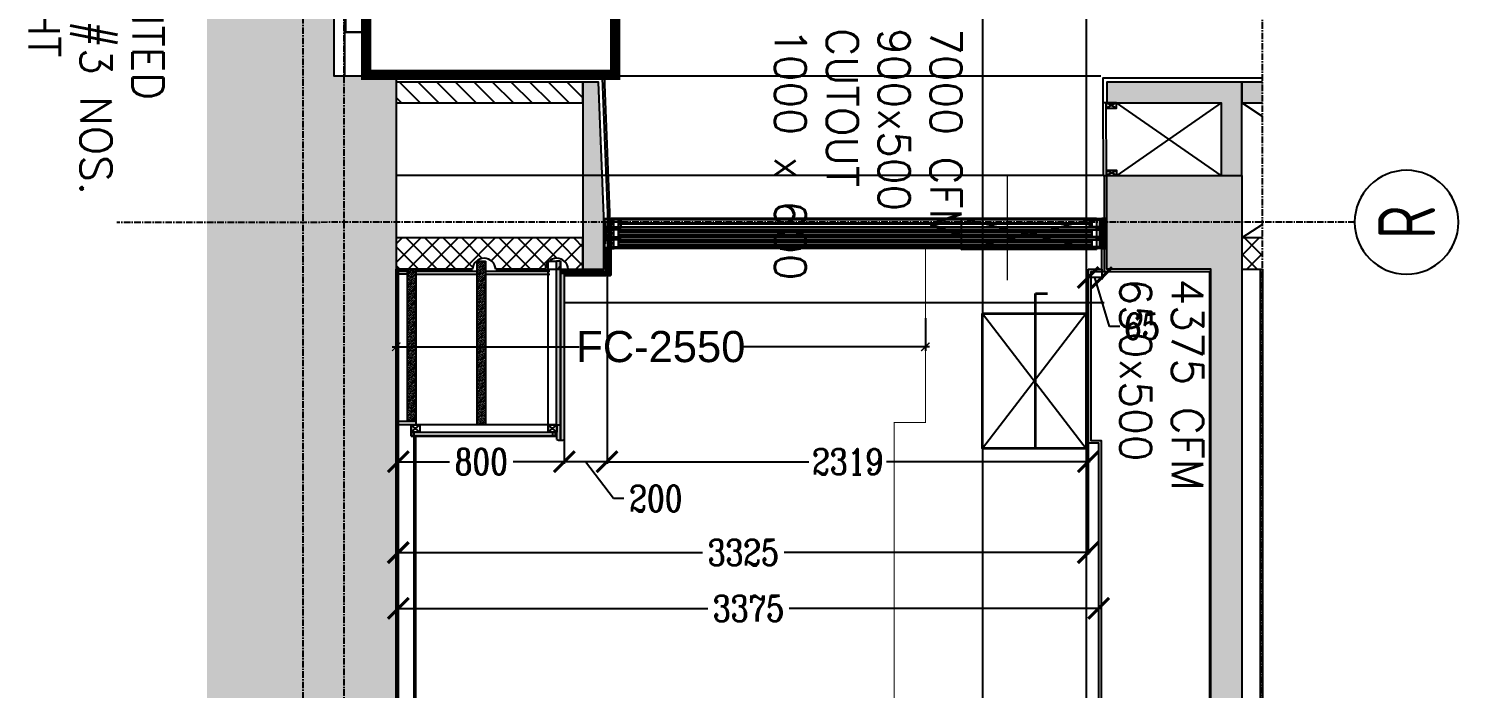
# Model space of a CAD drawing. Header units: millimetres. Extents: x -661525 to 498941, y 282148 to 1359693.
# Drawn here: x -328519 to -321628, y 673901 to 677077 of the extents above; entities that cross this region are included whole.
import ezdxf
from ezdxf.enums import TextEntityAlignment as Align

# ---------------------------------------------------------------- set-up
doc = ezdxf.new("R2010")
doc.units = ezdxf.units.MM
doc.header["$LTSCALE"] = 2.5
doc.header["$PDMODE"] = 35
doc.header["$PDSIZE"] = 15
doc.linetypes.add('CENTER', pattern=[2, 1.25, -0.25, 0.25, -0.25])
doc.layers.get('0').update_dxf_attribs({"linetype": 'CONTINUOUS'})
doc.layers.get('DEFPOINTS').update_dxf_attribs({"linetype": 'CONTINUOUS'})
for name, color, linetype in [('00', 5, 'CONTINUOUS'), ('A-ALU-SECTION', 11, 'CONTINUOUS'), ('A-ANNO-DIMS', 11, 'CONTINUOUS'), ('A-ANNO-GRID', 5, 'CENTER'), ('A-COLS', 7, 'CONTINUOUS'), ('A-COLS-PATT', 252, 'CONTINUOUS'), ('A-ELEV', 8, 'CONTINUOUS'), ('A-ELEV-MEDM', 34, 'CONTINUOUS'), ('A-ELEV-THIN', 8, 'CONTINUOUS'), ('A-ELEV-VERY-THIN', 5, 'CONTINUOUS'), ('A-FLOR-OPEN', 6, 'CONTINUOUS'), ('A-GLAZ', 5, 'CONTINUOUS'), ('A-SECT', 1, 'CONTINUOUS'), ('A-WALL', 8, 'CONTINUOUS'), ('A-WALL-JAMB', 11, 'CONTINUOUS'), ('A-WALL-PATT-200', 5, 'CONTINUOUS'), ('A-WALL-PLAS', 8, 'CONTINUOUS'), ('I-ELEV-HEVY', 4, 'CONTINUOUS'), ('I-ELEV-LITE', 8, 'CONTINUOUS'), ('I-SECT', 3, 'CONTINUOUS'), ('I-SECT-MEDM', 4, 'CONTINUOUS'), ('NMD-SA DUCT', 4, 'CONTINUOUS'), ('STONE', 9, 'CONTINUOUS'), ('v-SA DUCT', 4, 'CONTINUOUS'), ('vemcpl-ahu', 6, 'CONTINUOUS')]:
    doc.layers.add(name, color=color, linetype=linetype)
for name, color, linetype, lineweight in [('DOOR', 251, 'CONTINUOUS', 20), ('Elevation Dark - Cill-Staircase', 4, 'CONTINUOUS', 30), ('Elevation Light - Plaster-Tile Drop', 8, 'CONTINUOUS', 18), ('v-nameplate', 7, 'CONTINUOUS', 35), ('vac vcd', 5, 'CONTINUOUS', 35), ('Wall - Stone Hatch', 252, 'CONTINUOUS', 13)]:
    doc.layers.add(name, color=color, linetype=linetype, lineweight=lineweight)
doc.styles.add('ARIAL', font='arial.ttf')
doc.styles.add('COMPLEX', font='complex.shx', dxfattribs={"width": 0.8})
doc.styles.add('ISOCP', font='isocp.shx', dxfattribs={"width": 0.8})
doc.styles.add('ROMANS', font='romans.shx', dxfattribs={"height": 125})
doc.dimstyles.new('TICK100', dxfattribs={"dimtxt": 250, "dimasz": 200, "dimexe": 150, "dimexo": 10, "dimgap": 50, "dimtad": 0, "dimdec": 0, "dimrnd": 5, "dimzin": 1, "dimdsep": 46, "dimtxsty": 'COMPLEX', "dimblk1": 'ARCHTICK', "dimblk2": 'ARCHTICK', "dimsah": 1, "dimcen": 0.09375, "dimdle": 150, "dimclrd": 11, "dimclre": 11, "dimclrt": 7, "dimadec": 0, "dimazin": 0, "dimtfac": 1, "dimtdec": 0, "dimtofl": 0, "dimtmove": 0, "dimatfit": 3, "dimldrblk": 'OPEN90', "dimfxl": 1, "dimtolj": 1, "dimtzin": 1, "dimarcsym": 0})
doc.dimstyles.new('TICK50', dxfattribs={"dimtxt": 125, "dimasz": 100, "dimexe": 10, "dimexo": 0, "dimgap": 25, "dimtad": 0, "dimdec": 0, "dimzin": 1, "dimdsep": 46, "dimtxsty": 'COMPLEX', "dimblk1": 'ARCHTICK', "dimblk2": 'ARCHTICK', "dimsah": 1, "dimcen": 0.09375, "dimdle": 10, "dimclrd": 170, "dimclre": 11, "dimclrt": 170, "dimadec": 0, "dimazin": 0, "dimtfac": 1, "dimtdec": 0, "dimtofl": 0, "dimtmove": 0, "dimatfit": 3, "dimldrblk": 'ARCHTICK', "dimfxl": 1, "dimtolj": 1, "dimtzin": 1, "dimarcsym": 0})
pattern_1 = [(135, (61462.3, 0), (-44.9012806, -44.9012806), []), (225, (61462.3, 0), (44.9012806, -44.9012806), [])]

# ---------------------------------------------------------------- blocks, each defined once
blk = doc.blocks.new('floor 1')
at = {"layer": 'Elevation Light - Plaster-Tile Drop'}
h = blk.add_hatch(dxfattribs=at)
h.set_pattern_fill('AR-SAND', color=256, style=0)
h.set_pattern_definition([(37.5, (3830731.42, 983927.553), (-1.60003, 48.94132), [0, -38.608, 0, -43.18, 0, -41.275]), (7.5, (3830731.42, 983927.553), (44.95233, 71.6825), [0, -20.828, 0, -34.798, 0, -13.335]), (327.5, (3830700.177, 983927.553), (79.09924, 0.14372), [0, -12.7, 0, -45.72, 0, -59.69]), (317.5, (3830700.18, 983927.55), (76.35565, 22.29293), [0, -6.35, 0, -29.972, 0, -34.29])])
h.paths.add_polyline_path([(3830756.4, 984017.6), (3830731.4, 984017.6), (3830731.4, 983927.6), (3830756.4, 983927.6)])
h.paths.add_polyline_path([(3841805.4, 983927.6), (3841805.4, 984017.6), (3830756.4, 984017.6), (3830756.4, 983927.6)])
at = {"layer": 'A-ELEV-VERY-THIN'}
for points in [[(3834343.3, 984112.6), (3831535.6, 984112.6), (3831535.6, 984102.6), (3842296.8, 984102.6)], [(3836219.3, 984112.6), (3831535.6, 984112.6)], [(3842298.9, 984102.6), (3842298.9, 984112.6), (3831535.6, 984112.6)], [(3831540.5, 984102.6), (3836219.3, 984102.6)]]:
    blk.add_lwpolyline(points, dxfattribs=at)
at = {"layer": 'A-SECT', "color": 11}
for points in [[(3830731.4, 984027.6), (3842303.9, 984027.6), (3842303.9, 984017.6), (3830731.4, 984017.6)], [(3830753.4, 984072.5), (3830743.4, 984072.5), (3830743.4, 984027.6), (3830753.4, 984027.6)]]:
    blk.add_lwpolyline(points, close=True, dxfattribs=at)
at = {"layer": 'A-WALL-PLAS'}
blk.add_lwpolyline([(3831535.6, 984112.6), (3831535.6, 984102.6)], dxfattribs=at)
blk = doc.blocks.new('W13-144-SECTION')
at = {"layer": 'Wall - Stone Hatch'}
h = blk.add_hatch(dxfattribs=at)
h.set_pattern_fill('ANSI36', color=256, scale=0.8, angle=270, style=0)
h.set_pattern_definition([(315, (339769.6994, 1020410.4174), (4.9391409, -1.3470384), [6.35, -1.27, 0, -1.27])])
h.paths.add_polyline_path([(347635.5, 1023305.2), (347491.5, 1023305.2), (347491.5, 1023330.2), (347635.5, 1023330.2)])
h.paths.add_polyline_path([(347632.5, 1023308.2), (347494.5, 1023308.2), (347494.5, 1023327.2), (347632.5, 1023327.2)], flags=16)
h = blk.add_hatch(dxfattribs=at)
h.set_pattern_fill('ANSI36', color=256, scale=0.8, angle=-90, style=0)
h.set_pattern_definition([(225, (347635.5302, 1024265.2113), (-4.9391409, -1.3470384), [6.35, -1.27, 0, -1.27])])
h.paths.add_polyline_path([(347632.5, 1020927.2), (347494.5, 1020927.2), (347494.5, 1020908.2), (347632.5, 1020908.2)], flags=16)
h.paths.add_polyline_path([(347635.5, 1020930.2), (347491.5, 1020930.2), (347491.5, 1020905.2), (347635.5, 1020905.2)])
at = {"layer": 'A-ALU-SECTION'}
for points in [[(347502.2, 1023246.2), (347502.2, 1023247.6), (347498.9, 1023247.6), (347498.9, 1023257.6), (347532.1, 1023257.6), (347532.1, 1023247.6), (347528.9, 1023247.6), (347528.9, 1023246.2), (347533.5, 1023246.2), (347533.5, 1023296.2), (347497.5, 1023296.2), (347497.5, 1023246.2), (347502.2, 1023246.2)], [(347532.1, 1023259), (347532.1, 1023294.8), (347498.9, 1023294.8), (347498.9, 1023259), (347532.1, 1023259)], [(347550.2, 1023246.2), (347550.2, 1023247.6), (347546.9, 1023247.6), (347546.9, 1023257.6), (347580.1, 1023257.6), (347580.1, 1023247.6), (347576.9, 1023247.6), (347576.9, 1023246.2), (347581.5, 1023246.2), (347581.5, 1023296.2), (347545.5, 1023296.2), (347545.5, 1023246.2), (347550.2, 1023246.2)], [(347580.1, 1023259), (347580.1, 1023294.8), (347546.9, 1023294.8), (347546.9, 1023259), (347580.1, 1023259)], [(347607.2, 1023246.2), (347607.2, 1023247.6), (347594.9, 1023247.6), (347594.9, 1023257.6), (347628.1, 1023257.6), (347628.1, 1023247.6), (347615.9, 1023247.6), (347615.9, 1023246.2), (347629.5, 1023246.2), (347629.5, 1023296.2), (347593.5, 1023296.2), (347593.5, 1023246.2), (347607.2, 1023246.2)], [(347628.1, 1023259), (347628.1, 1023294.8), (347594.9, 1023294.8), (347594.9, 1023259), (347628.1, 1023259)], [(347528.9, 1020987.8), (347528.9, 1020989.2), (347533.5, 1020989.2), (347533.5, 1020939.2), (347517.4, 1020939.2), (347517.4, 1020940.6), (347532.1, 1020940.6), (347532.1, 1020950.6), (347498.9, 1020950.6), (347498.9, 1020940.6), (347514.5, 1020940.6), (347514.5, 1020939.2), (347497.5, 1020939.2), (347497.5, 1020989.2), (347502.2, 1020989.2), (347502.2, 1020987.8), (347498.9, 1020987.8), (347498.9, 1020977.8), (347532.1, 1020977.8), (347532.1, 1020987.8), (347528.9, 1020987.8)], [(347532.1, 1020976.4), (347532.1, 1020952), (347498.9, 1020952), (347498.9, 1020976.4), (347532.1, 1020976.4)], [(347576.9, 1020987.8), (347576.9, 1020989.2), (347581.5, 1020989.2), (347581.5, 1020939.2), (347565, 1020939.2), (347565, 1020940.6), (347580.1, 1020940.6), (347580.1, 1020950.6), (347546.9, 1020950.6), (347546.9, 1020940.6), (347562, 1020940.6), (347562, 1020939.2), (347545.5, 1020939.2), (347545.5, 1020989.2), (347550.2, 1020989.2), (347550.2, 1020987.8), (347546.9, 1020987.8), (347546.9, 1020977.8), (347580.1, 1020977.8), (347580.1, 1020987.8), (347576.9, 1020987.8)], [(347580.1, 1020976.4), (347580.1, 1020952), (347546.9, 1020952), (347546.9, 1020976.4), (347580.1, 1020976.4)], [(347615.9, 1020987.8), (347615.9, 1020989.2), (347629.5, 1020989.2), (347629.5, 1020939.2), (347612.5, 1020939.2), (347612.5, 1020940.6), (347628.1, 1020940.6), (347628.1, 1020950.6), (347594.9, 1020950.6), (347594.9, 1020940.6), (347609.5, 1020940.6), (347609.5, 1020939.2), (347593.5, 1020939.2), (347593.5, 1020989.2), (347607.2, 1020989.2), (347607.2, 1020987.8), (347594.9, 1020987.8), (347594.9, 1020977.8), (347628.1, 1020977.8), (347628.1, 1020987.8), (347615.9, 1020987.8)], [(347628.1, 1020976.4), (347628.1, 1020952), (347594.9, 1020952), (347594.9, 1020976.4), (347628.1, 1020976.4)]]:
    blk.add_lwpolyline(points, dxfattribs=at)
blk.add_lwpolyline([(347614.5, 1020983), (347614.5, 1023252.4), (347608.5, 1023252.4), (347608.5, 1020983)], close=True, dxfattribs=at)
at = {"layer": 'A-ELEV-MEDM'}
for centre, start, end in [((347503.5, 1023249.6), 89.70718, 270.29187), ((347503.5, 1023246.9), 89.12246, 270.8766), ((347503.5, 1023244.2), 89.12246, 270.8766), ((347527.5, 1023249.6), 269.70718, 90.29187), ((347527.5, 1023246.9), 269.12246, 90.8766), ((347527.5, 1023244.2), 269.12246, 90.8766), ((347551.5, 1023249.6), 89.70718, 270.29187), ((347551.5, 1023246.9), 89.12246, 270.8766), ((347551.5, 1023244.2), 89.12246, 270.8766), ((347575.5, 1023249.6), 269.70718, 90.29187), ((347575.5, 1023246.9), 269.12246, 90.8766), ((347575.5, 1023244.2), 269.12246, 90.8766), ((347608.6, 1023249.6), 89.70718, 270.29187), ((347608.5, 1023246.9), 89.12246, 270.8766), ((347608.5, 1023244.2), 89.12246, 270.8766), ((347614.5, 1023249.6), 269.70718, 90.29187), ((347614.5, 1023246.9), 269.12246, 90.8766), ((347614.5, 1023244.2), 269.12246, 90.8766), ((347503.5, 1020991.2), 89.1234, 270.87754), ((347503.5, 1020988.5), 89.1234, 270.87754), ((347503.5, 1020985.8), 89.70813, 270.29282), ((347527.5, 1020991.2), 269.1234, 90.87754), ((347527.5, 1020988.5), 269.1234, 90.87754), ((347527.5, 1020985.8), 269.70813, 90.29282), ((347551.5, 1020991.2), 89.1234, 270.87754), ((347551.5, 1020988.5), 89.1234, 270.87754), ((347551.5, 1020985.8), 89.70813, 270.29282), ((347575.5, 1020991.2), 269.1234, 90.87754), ((347575.5, 1020988.5), 269.1234, 90.87754), ((347575.5, 1020985.8), 269.70813, 90.29282), ((347608.5, 1020991.2), 89.12246, 270.8766), ((347608.5, 1020988.5), 89.12246, 270.8766), ((347608.6, 1020985.8), 89.70718, 270.29187), ((347614.6, 1020991.2), 269.1234, 90.87754), ((347614.6, 1020988.5), 269.1234, 90.87754), ((347614.6, 1020985.8), 269.70813, 90.29282)]:
    blk.add_arc(centre, 1.34, start, end, dxfattribs=at)
at = {"layer": 'A-ELEV-THIN'}
for p, q in [((347494.5, 1023308.2), (347632.5, 1023327.2)), ((347494.5, 1023327.2), (347632.5, 1023308.2)), ((347491.5, 1023279.2), (347491.5, 1020956.2)), ((347497.5, 1023279.2), (347497.5, 1020956.2)), ((347533.5, 1023279.2), (347533.5, 1020956.2)), ((347545.5, 1023279.2), (347545.5, 1020956.2)), ((347581.5, 1023279.2), (347581.5, 1020956.2)), ((347593.5, 1023279.2), (347593.5, 1020956.2)), ((347629.5, 1023279.2), (347629.5, 1020989.2)), ((347635.5, 1023279.2), (347635.5, 1020956.2)), ((347494.5, 1020927.2), (347632.5, 1020908.2)), ((347494.5, 1020908.2), (347632.5, 1020927.2))]:
    blk.add_line(p, q, dxfattribs=at)
at = {"layer": 'A-GLAZ'}
for points in [[(347503.5, 1020983), (347503.5, 1023252.4), (347509.5, 1023252.4), (347509.5, 1020983)], [(347527.5, 1020983), (347527.5, 1023252.4), (347521.5, 1023252.4), (347521.5, 1020983)], [(347551.5, 1020983), (347551.5, 1023252.4), (347557.5, 1023252.4), (347557.5, 1020983)], [(347575.5, 1020983), (347575.5, 1023252.4), (347569.5, 1023252.4), (347569.5, 1020983)]]:
    blk.add_lwpolyline(points, close=True, dxfattribs=at)
at = {"layer": 'A-WALL-JAMB'}
for points in [[(347635.5, 1023305.2), (347491.5, 1023305.2), (347491.5, 1023330.2), (347635.5, 1023330.2), (347635.5, 1023305.2)], [(347635.5, 1020930.2), (347491.5, 1020930.2), (347491.5, 1020905.2), (347635.5, 1020905.2), (347635.5, 1020930.2)]]:
    blk.add_lwpolyline(points, dxfattribs=at)
for points in [[(347632.5, 1023308.2), (347494.5, 1023308.2), (347494.5, 1023327.2), (347632.5, 1023327.2)], [(347632.5, 1020927.2), (347494.5, 1020927.2), (347494.5, 1020908.2), (347632.5, 1020908.2)]]:
    blk.add_lwpolyline(points, close=True, dxfattribs=at)
at = {"layer": 'I-SECT'}
for points in [[(347588.5, 1023300.2), (347633.5, 1023300.2), (347633.5, 1023289.2), (347629.5, 1023289.2), (347629.5, 1023285.2), (347631.5, 1023285.2), (347631.5, 1023287.2), (347633.5, 1023287.2), (347633.5, 1023281.2), (347631.5, 1023281.2), (347631.5, 1023283.2), (347629.5, 1023283.2), (347629.5, 1023279.2), (347635.5, 1023279.2), (347635.5, 1023305.2), (347633.5, 1023305.2), (347633.5, 1023302.2), (347588.5, 1023302.2), (347588.5, 1023305.2), (347586.5, 1023305.2), (347586.5, 1023302.2), (347540.5, 1023302.2), (347540.5, 1023305.2), (347538.5, 1023305.2), (347538.5, 1023302.2), (347493.5, 1023302.2), (347493.5, 1023305.2), (347491.5, 1023305.2), (347491.5, 1023279.2), (347497.5, 1023279.2), (347497.5, 1023283.2), (347495.5, 1023283.2), (347495.5, 1023281.2), (347493.5, 1023281.2), (347493.5, 1023287.2), (347495.5, 1023287.2), (347495.5, 1023285.2), (347497.5, 1023285.2), (347497.5, 1023289.2), (347493.5, 1023289.2), (347493.5, 1023300.2), (347538.5, 1023300.2), (347538.5, 1023289.2), (347533.5, 1023289.2), (347533.5, 1023285.2), (347535.5, 1023285.2), (347535.5, 1023287.2), (347538.5, 1023287.2), (347538.5, 1023281.2), (347535.5, 1023281.2), (347535.5, 1023283.2), (347533.5, 1023283.2), (347533.5, 1023279.2), (347545.5, 1023279.2), (347545.5, 1023283.2), (347543.5, 1023283.2), (347543.5, 1023281.2), (347540.5, 1023281.2), (347540.5, 1023287.2), (347543.5, 1023287.2), (347543.5, 1023285.2), (347545.5, 1023285.2), (347545.5, 1023289.2), (347540.5, 1023289.2), (347540.5, 1023300.2), (347586.5, 1023300.2), (347586.5, 1023289.2), (347581.5, 1023289.2), (347581.5, 1023285.2), (347583.5, 1023285.2), (347583.5, 1023287.2), (347586.5, 1023287.2), (347586.5, 1023281.2), (347583.5, 1023281.2), (347583.5, 1023283.2), (347581.5, 1023283.2), (347581.5, 1023279.2), (347593.5, 1023279.2), (347593.5, 1023283.2), (347591.5, 1023283.2), (347591.5, 1023281.2), (347588.5, 1023281.2), (347588.5, 1023287.2), (347591.5, 1023287.2), (347591.5, 1023285.2), (347593.5, 1023285.2), (347593.5, 1023289.2), (347588.5, 1023289.2), (347588.5, 1023300.2)], [(347612, 1020946.3), (347612, 1020935.2), (347633.5, 1020935.2), (347633.5, 1020946.2), (347629.5, 1020946.2), (347629.5, 1020950.2), (347631.5, 1020950.2), (347631.5, 1020948.2), (347633.5, 1020948.2), (347633.5, 1020954.2), (347631.5, 1020954.2), (347631.5, 1020952.2), (347629.5, 1020952.2), (347629.5, 1020956.2), (347635.5, 1020956.2), (347635.5, 1020930.2), (347633.5, 1020930.2), (347633.5, 1020933.2), (347588.5, 1020933.2), (347588.5, 1020930.2), (347586.5, 1020930.2), (347586.5, 1020933.2), (347540.5, 1020933.2), (347540.5, 1020930.2), (347538.5, 1020930.2), (347538.5, 1020933.2), (347493.5, 1020933.2), (347493.5, 1020930.2), (347491.5, 1020930.2), (347491.5, 1020956.2), (347497.5, 1020956.2), (347497.5, 1020952.2), (347495.5, 1020952.2), (347495.5, 1020954.2), (347493.5, 1020954.2), (347493.5, 1020948.2), (347495.5, 1020948.2), (347495.5, 1020950.2), (347497.5, 1020950.2), (347497.5, 1020946.2), (347493.5, 1020946.2), (347493.5, 1020935.2), (347515, 1020935.2), (347515, 1020946.3)], [(347517, 1020946.3), (347517, 1020935.2), (347538.5, 1020935.2), (347538.5, 1020946.2), (347533.5, 1020946.2), (347533.5, 1020950.2), (347535.5, 1020950.2), (347535.5, 1020948.2), (347538.5, 1020948.2), (347538.5, 1020954.2), (347535.5, 1020954.2), (347535.5, 1020952.2), (347533.5, 1020952.2), (347533.5, 1020956.2), (347545.5, 1020956.2), (347545.5, 1020952.2), (347543.5, 1020952.2), (347543.5, 1020954.2), (347540.5, 1020954.2), (347540.5, 1020948.2), (347543.5, 1020948.2), (347543.5, 1020950.2), (347545.5, 1020950.2), (347545.5, 1020946.2), (347540.5, 1020946.2), (347540.5, 1020935.2), (347562.5, 1020935.2), (347562.5, 1020946.3)], [(347564.5, 1020946.3), (347564.5, 1020935.2), (347586.5, 1020935.2), (347586.5, 1020946.2), (347581.5, 1020946.2), (347581.5, 1020950.2), (347583.5, 1020950.2), (347583.5, 1020948.2), (347586.5, 1020948.2), (347586.5, 1020954.2), (347583.5, 1020954.2), (347583.5, 1020952.2), (347581.5, 1020952.2), (347581.5, 1020956.2), (347593.5, 1020956.2), (347593.5, 1020952.2), (347591.5, 1020952.2), (347591.5, 1020954.2), (347588.5, 1020954.2), (347588.5, 1020948.2), (347591.5, 1020948.2), (347591.5, 1020950.2), (347593.5, 1020950.2), (347593.5, 1020946.2), (347588.5, 1020946.2), (347588.5, 1020935.2)], [(347588.5, 1020935.2), (347610, 1020935.2), (347610, 1020946.3)]]:
    blk.add_lwpolyline(points, dxfattribs=at)
for centre in [(347516, 1020947.6), (347563.5, 1020947.6), (347611, 1020947.6)]:
    blk.add_arc(centre, 1.61, 308.46932, 231.53068, dxfattribs=at)
blk = doc.blocks.new('A$C49135F2E')
at = {"layer": 'I-SECT-MEDM'}
h = blk.add_hatch(dxfattribs=at)
h.set_pattern_fill('AR-SAND', color=256, scale=0.2, style=0)
h.set_pattern_definition([(37.5, (4355.703, -124), (-0.320006, 9.788265), [0, -7.7216, 0, -8.636, 0, -8.255]), (7.5, (4355.703, -124), (8.990466, 14.336502), [0, -4.1656, 0, -6.9596, 0, -2.667]), (327.5, (4349.455, -124), (15.819847, 0.028744), [0, -2.54, 0, -9.144, 0, -11.938]), (317.5, (4349.455, -124), (15.27113, 4.458586), [0, -1.27, 0, -5.9944, 0, -6.858])])
h.paths.add_polyline_path([(749.3, -112), (-38, -112), (-38, -132), (749.3, -132)])
at = {"layer": 'Wall - Stone Hatch'}
h = blk.add_hatch(dxfattribs=at)
h.set_pattern_fill('ANSI36', color=256, style=0)
h.set_pattern_definition([(45, (2143.2715, 115), (1.683798, 6.173926), [7.9375, -1.5875, 0, -1.5875])])
edge = h.paths.add_edge_path()
edge.add_line((28, 130.1), (-100, 130.1))
edge.add_line((-100, 130.1), (-100, 112))
edge.add_line((-100, 112), (30, 112))
edge.add_line((30, 112), (30, 128.1))
edge.add_arc((28, 128.1), 2, 0, 90)
h = blk.add_hatch(dxfattribs=at)
h.set_pattern_fill('ANSI36', color=256, style=0)
h.set_pattern_definition([(45, (328953.3177, -841383.1953), (1.683798023, 6.173926083), [7.9375, -1.5875, 0, -1.5875])])
h.paths.add_polyline_path([(24, 112), (24, 106), (30, 106), (30, -94), (18, -94), (18, 100), (18, 112)])
h = blk.add_hatch(dxfattribs=at)
h.set_pattern_fill('ANSI36', color=256, style=0)
h.set_pattern_definition([(45, (328959.3177, -841407.3053), (1.683798023, 6.173926083), [7.9375, -1.5875, 0, -1.5875])])
edge = h.paths.add_edge_path()
edge.add_line((19.9, -94), (821, -94))
edge.add_arc((773.3, -112), 50.9, 0, 20.68926, ccw=False)
edge.add_line((824.3, -112), (771, -112))
edge.add_line((771, -112), (19.9, -112))
edge.add_line((19.9, -112), (19.9, -94))
edge = h.paths.add_edge_path()
edge.add_line((749.3, -124), (749.3, -112))
edge.add_line((749.3, -112), (824.3, -112))
edge.add_arc((773.3, -112), 50.9, -20.68926, 0, ccw=False)
edge.add_line((821, -130), (749.3, -130))
edge.add_line((749.3, -130), (749.3, -124))
h = blk.add_hatch(dxfattribs=at)
h.set_pattern_fill('ANSI36', color=256, scale=2, angle=90, style=0)
h.set_pattern_definition([(135, (4355.703, -504), (-12.347852, 3.367596), [15.875, -3.175, 0, -3.175])])
h.paths.add_polyline_path([(749.3, -474), (-38, -474), (-38, -514), (749.3, -514)])
h = blk.add_hatch(dxfattribs=at)
h.set_pattern_fill('ANSI36', color=256, scale=2, angle=90, style=0)
h.set_pattern_definition([(135, (4370.4176, -839), (-12.347852, 3.367596), [15.875, -3.175, 0, -3.175])])
h.paths.add_polyline_path([(731.3, -809), (0, -809), (0, -849), (731.3, -849)])
at = {"layer": '00', "color": 8}
for points in [[(784.3, -130), (749.3, -172), (784.3, -172), (749.3, -130)], [(784.3, -790), (749.3, -832), (784.3, -832), (749.3, -790)]]:
    blk.add_lwpolyline(points, dxfattribs=at)
at = {"layer": 'A-COLS', "color": 8}
blk.add_line((804.3, -832), (784.3, -832), dxfattribs=at)
at = {"layer": 'A-ELEV'}
for p, q in [((800, -130), (782, -130)), ((749.3, -172), (749.3, -809))]:
    blk.add_line(p, q, dxfattribs=at)
for points in [[(803.3, -137), (803.3, -819), (785.3, -819), (785.3, -137)], [(803.3, -137), (785.3, -137)]]:
    blk.add_lwpolyline(points, dxfattribs=at)
at = {"layer": 'A-SECT'}
for p, q in [((749.3, -132), (749.3, -172)), ((749.3, -172), (-38, -172))]:
    blk.add_line(p, q, dxfattribs=at)
for points in [[(-38, -474), (749.3, -474), (749.3, -514), (-38, -514)], [(731.3, -849), (0, -849), (0, -809), (731.3, -809)], [(749.3, -894), (731.3, -894), (731.3, -809), (749.3, -809)]]:
    blk.add_lwpolyline(points, close=True, dxfattribs=at)
at = {"layer": 'A-WALL'}
blk.add_line((0, -74.5), (0, 96), dxfattribs=at)
for points in [[(0, -186.8), (0, -424.5)], [(0, -536.8), (0.1, -904)]]:
    blk.add_lwpolyline(points, dxfattribs=at)
for centre in [(3.8, -130.7), (3.8, -480.7)]:
    blk.add_arc(centre, 56.3, 93.91021, 266.08979, dxfattribs=at)
at = {"layer": 'A-WALL-PLAS'}
for p, q in [((12, 106), (-100, 106)), ((12, 106), (12, -112)), ((18, 100), (18, 112)), ((18, 100), (18, -94)), ((12, -164), (12, -474)), ((12, -514), (12, -809))]:
    blk.add_line(p, q, dxfattribs=at)
at = {"layer": 'Elevation Dark - Cill-Staircase'}
blk.add_lwpolyline([(28, 130.1), (-100, 130.1), (-100, 112), (30, 112), (30, 128.1, 0.414214)], format="xyb", close=True, dxfattribs=at)
at = {"layer": 'I-ELEV-HEVY'}
for points in [[(30, -94), (30, 106), (24, 106), (24, 112)], [(24, -474), (24, -164)], [(24, -809), (24, -514)]]:
    blk.add_lwpolyline(points, dxfattribs=at)
at = {"layer": 'I-ELEV-LITE'}
for p, q in [((784.3, -136), (804.3, -136)), ((784.3, -832), (784.3, -137)), ((785.3, -137), (784.3, -137)), ((804.3, -832), (804.3, -136)), ((803.3, -819), (794.3, -819))]:
    blk.add_line(p, q, dxfattribs=at)
at = {"layer": 'I-SECT'}
for points in [[(784.3, -172), (749.3, -172), (749.3, -130), (784.3, -130)], [(803.3, -149), (785.3, -149), (785.3, -137), (803.3, -137)], [(784.3, -832), (749.3, -832), (749.3, -790), (784.3, -790)], [(803.3, -831), (785.3, -831), (785.3, -819), (803.3, -819)]]:
    blk.add_lwpolyline(points, close=True, dxfattribs=at)
at = {"layer": 'I-SECT-MEDM'}
for p, q in [((-38, -112), (824.3, -112)), ((824.3, -112), (-38, -112)), ((-38, -112), (-38, -132)), ((749.3, -132), (-38, -132)), ((18, -94), (821, -94)), ((19.9, -112), (19.9, -94)), ((749.3, -132), (749.3, -112)), ((749.3, -112), (824.3, -112)), ((821, -130), (749.3, -130)), ((24, -809), (12, -809))]:
    blk.add_line(p, q, dxfattribs=at)
at = {"layer": 'I-SECT-MEDM', "color": 5}
blk.add_line((24, -809), (25, -809), dxfattribs=at)
at = {"layer": 'I-SECT-MEDM'}
for start, end in [(0, 20.68926), (339.31074, 0)]:
    blk.add_arc((773.3, -112), 50.9, start, end, dxfattribs=at)
at = {"layer": 'STONE'}
blk.add_line((-38, -172), (-38, -132), dxfattribs=at)
blk = doc.blocks.new('COLNUM')
at = {"linetype": 'Continuous'}
blk.add_circle((0, 0), 500, dxfattribs=at)
at = {"color": 7, "linetype": 'Continuous', "style": 'ISOCP', "width": 0.8}
blk.add_attdef('X', text='', height=550, dxfattribs=at).set_placement((0, 0), align=Align.MIDDLE_CENTER)
blk = doc.blocks.new('_ARCHTICK')
at = {"color": 0, "linetype": 'ByBlock', "const_width": 0.15}
blk.add_lwpolyline([(-0.5, -0.5), (0.5, 0.5)], dxfattribs=at)
blk = doc.blocks.new('*D443')
at = {"layer": 'A-ANNO-DIMS', "lineweight": -2, "transparency": 16777216}
for p, q in [((-326737.2, 675118.3), (-326737.2, 674982.1)), ((-325937.2, 675118.3), (-325937.2, 674982.1)), ((-326747.2, 674992.1), (-326490.8, 674992.1)), ((-325927.2, 674992.1), (-326183.6, 674992.1))]:
    blk.add_line(p, q, dxfattribs=at)
at = {"layer": 'DEFPOINTS', "color": 0, "transparency": 16777216}
for p in [(-326737.2, 675118.3), (-325937.2, 675118.3), (-326737.2, 674992.1)]:
    blk.add_point(p, dxfattribs=at)
at = {"layer": 'A-ANNO-DIMS', "lineweight": -2, "transparency": 16777216, "xscale": 100, "yscale": 100, "zscale": 100}
for p, rotation in [((-326737.2, 674992.1), 179.9999998686315), ((-325937.2, 674992.1), 359.9999998686315)]:
    blk.add_blockref('_ARCHTICK', p, dxfattribs=dict(at, rotation=rotation))
at = {"layer": 'A-ANNO-DIMS', "transparency": 16777216, "insert": (-326337.2, 674992.1), "char_height": 125, "attachment_point": 5, "rotation": 360, "style": 'COMPLEX'}
blk.add_mtext('\\A1;800', dxfattribs=at)
blk = doc.blocks.new('*D444')
at = {"layer": 'A-ANNO-DIMS', "lineweight": -2, "transparency": 16777216}
for p, q in [((-325937.2, 675891.7), (-325937.2, 674982.1)), ((-325731.2, 675891.7), (-325731.2, 674982.1)), ((-325721.2, 674992.1), (-325947.2, 674992.1)), ((-325699.6, 674814.9), (-325834.2, 674992.1)), ((-325649.6, 674814.9), (-325699.6, 674814.9))]:
    blk.add_line(p, q, dxfattribs=at)
at = {"layer": 'DEFPOINTS', "color": 0, "transparency": 16777216}
for p in [(-325937.2, 675891.7), (-325731.2, 675891.7), (-325937.2, 674992.1)]:
    blk.add_point(p, dxfattribs=at)
at = {"layer": 'A-ANNO-DIMS', "lineweight": -2, "transparency": 16777216, "xscale": 100, "yscale": 100, "zscale": 100, "rotation": 180}
blk.add_blockref('_ARCHTICK', (-325937.2, 674992.1), dxfattribs=at)
at = {"layer": 'A-ANNO-DIMS', "lineweight": -2, "transparency": 16777216, "xscale": 100, "yscale": 100, "zscale": 100}
blk.add_blockref('_ARCHTICK', (-325731.2, 674992.1), dxfattribs=at)
at = {"layer": 'A-ANNO-DIMS', "transparency": 16777216, "insert": (-325496, 674814.9), "char_height": 125, "attachment_point": 5, "style": 'COMPLEX'}
blk.add_mtext('\\A1;200', dxfattribs=at)
blk = doc.blocks.new('*D445')
at = {"layer": 'A-ANNO-DIMS', "lineweight": -2, "transparency": 16777216}
for p, q in [((-325731.2, 675891.7), (-325731.2, 674982.1)), ((-323412.2, 675891.7), (-323412.2, 674982.1)), ((-325741.2, 674992.1), (-324758.6, 674992.1)), ((-323402.2, 674992.1), (-324384.8, 674992.1))]:
    blk.add_line(p, q, dxfattribs=at)
at = {"layer": 'DEFPOINTS', "color": 0, "transparency": 16777216}
for p in [(-325731.2, 675891.7), (-323412.2, 675891.7), (-323412.2, 674992.1)]:
    blk.add_point(p, dxfattribs=at)
at = {"layer": 'A-ANNO-DIMS', "lineweight": -2, "transparency": 16777216, "xscale": 100, "yscale": 100, "zscale": 100}
for p, rotation in [((-325731.2, 674992.1), 180.0000000000345), ((-323412.2, 674992.1), 3.4515428777959e-11)]:
    blk.add_blockref('_ARCHTICK', p, dxfattribs=dict(at, rotation=rotation))
at = {"layer": 'A-ANNO-DIMS', "transparency": 16777216, "insert": (-324571.7, 674992.1), "char_height": 125, "attachment_point": 5, "style": 'COMPLEX'}
blk.add_mtext('\\A1;2319', dxfattribs=at)
blk = doc.blocks.new('*D446')
at = {"layer": 'A-ANNO-DIMS', "lineweight": -2, "transparency": 16777216}
for p, q in [((-323412.2, 675918.3), (-323412.2, 675868.7)), ((-323347.4, 675918.3), (-323347.4, 675868.7)), ((-323337.4, 675878.7), (-323422.2, 675878.7)), ((-323309.3, 675643.7), (-323379.8, 675878.7)), ((-323259.3, 675643.7), (-323309.3, 675643.7))]:
    blk.add_line(p, q, dxfattribs=at)
at = {"layer": 'DEFPOINTS', "color": 0, "transparency": 16777216}
for p in [(-323412.2, 675918.3), (-323347.4, 675918.3), (-323412.2, 675878.7)]:
    blk.add_point(p, dxfattribs=at)
at = {"layer": 'A-ANNO-DIMS', "lineweight": -2, "transparency": 16777216, "xscale": 100, "yscale": 100, "zscale": 100, "rotation": 180}
blk.add_blockref('_ARCHTICK', (-323412.2, 675878.7), dxfattribs=at)
at = {"layer": 'A-ANNO-DIMS', "lineweight": -2, "transparency": 16777216, "xscale": 100, "yscale": 100, "zscale": 100}
blk.add_blockref('_ARCHTICK', (-323347.4, 675878.7), dxfattribs=at)
at = {"layer": 'A-ANNO-DIMS', "transparency": 16777216, "insert": (-323153.4, 675643.7), "char_height": 125, "attachment_point": 5, "style": 'COMPLEX'}
blk.add_mtext('\\A1;65', dxfattribs=at)
blk = doc.blocks.new('*D447')
at = {"layer": 'A-ANNO-DIMS', "lineweight": -2, "transparency": 16777216}
for p, q in [((-326737.2, 674692.2), (-326737.2, 674275.9)), ((-323362.2, 674692.2), (-323362.2, 674275.9)), ((-326747.2, 674285.9), (-325246.1, 674285.9)), ((-323352.2, 674285.9), (-324853.3, 674285.9))]:
    blk.add_line(p, q, dxfattribs=at)
at = {"layer": 'DEFPOINTS', "color": 0, "transparency": 16777216}
for p in [(-326737.2, 674692.2), (-323362.2, 674692.2), (-326737.2, 674285.9)]:
    blk.add_point(p, dxfattribs=at)
at = {"layer": 'A-ANNO-DIMS', "lineweight": -2, "transparency": 16777216, "xscale": 100, "yscale": 100, "zscale": 100}
for p, rotation in [((-326737.2, 674285.9), 179.9999998686313), ((-323362.2, 674285.9), 359.9999998686313)]:
    blk.add_blockref('_ARCHTICK', p, dxfattribs=dict(at, rotation=rotation))
at = {"layer": 'A-ANNO-DIMS', "transparency": 16777216, "insert": (-325049.7, 674285.9), "char_height": 125, "attachment_point": 5, "rotation": 360, "style": 'COMPLEX'}
blk.add_mtext('\\A1;3375', dxfattribs=at)
blk = doc.blocks.new('*D448')
at = {"layer": 'A-ANNO-DIMS', "lineweight": -2, "transparency": 16777216}
for p, q in [((-326737.2, 675082.2), (-326737.2, 674544.6)), ((-323412.2, 675082.2), (-323412.2, 674544.6)), ((-326747.2, 674554.6), (-325271.1, 674554.6)), ((-323402.2, 674554.6), (-324878.3, 674554.6))]:
    blk.add_line(p, q, dxfattribs=at)
at = {"layer": 'DEFPOINTS', "color": 0, "transparency": 16777216}
for p in [(-326737.2, 675082.2), (-323412.2, 675082.2), (-326737.2, 674554.6)]:
    blk.add_point(p, dxfattribs=at)
at = {"layer": 'A-ANNO-DIMS', "lineweight": -2, "transparency": 16777216, "xscale": 100, "yscale": 100, "zscale": 100}
for p, rotation in [((-326737.2, 674554.6), 179.9999998686398), ((-323412.2, 674554.6), 359.9999998686398)]:
    blk.add_blockref('_ARCHTICK', p, dxfattribs=dict(at, rotation=rotation))
at = {"layer": 'A-ANNO-DIMS', "transparency": 16777216, "insert": (-325074.7, 674554.6), "char_height": 125, "attachment_point": 5, "rotation": 360, "style": 'COMPLEX'}
blk.add_mtext('\\A1;3325', dxfattribs=at)
blk = doc.blocks.new('*D454')
at = {"layer": 'DEFPOINTS', "color": 0, "transparency": 16777216}
for p in [(-326747.2, 675676.8), (-324197.2, 675682.6), (-326747.2, 675545.3)]:
    blk.add_point(p, dxfattribs=at)
at = {"layer": 'NMD-SA DUCT', "color": 8, "lineweight": -2, "transparency": 16777216}
for p, q in [((-326747.2, 675676.8), (-326747.2, 675525.3)), ((-324197.2, 675682.6), (-324197.2, 675525.3)), ((-326767.2, 675545.3), (-325865.8, 675545.3)), ((-324177.2, 675545.3), (-325078.6, 675545.3))]:
    blk.add_line(p, q, dxfattribs=at)
at = {"layer": 'NMD-SA DUCT', "color": 8, "lineweight": -2, "transparency": 16777216, "xscale": 40, "yscale": 40, "zscale": 40, "rotation": 180}
blk.add_blockref('_ARCHTICK', (-326747.2, 675545.3), dxfattribs=at)
at = {"layer": 'NMD-SA DUCT', "color": 8, "lineweight": -2, "transparency": 16777216, "xscale": 40, "yscale": 40, "zscale": 40}
blk.add_blockref('_ARCHTICK', (-324197.2, 675545.3), dxfattribs=at)
at = {"layer": 'NMD-SA DUCT', "color": 1, "transparency": 16777216, "insert": (-325472.2, 675545.3), "char_height": 50, "attachment_point": 5, "style": 'ARIAL'}
blk.add_mtext('\\A1;{\\H3x;FC-2550}', dxfattribs=at)

msp = doc.modelspace()

# ---------------------------------------------------------------- hatches: boundary and pattern name
at = {"layer": 'A-COLS-PATT'}
msp.add_hatch(color=256, dxfattribs=at).paths.add_polyline_path([(-327047.2, 679252.2), (-327659.7, 679252.2), (-327659.7, 660251.2), (-326747.2, 660251.2), (-326747.2, 676849.2), (-327047.2, 676849.2)])
h = msp.add_hatch(color=256, dxfattribs=at)
h.dxf.hatch_style = 1
h.paths.add_polyline_path([(-325847.2, 675919.2), (-325747.2, 675919.2), (-325747.2, 676174.2), (-325772.2, 676819.2), (-325847.2, 676819.2)])
h = msp.add_hatch(color=256, dxfattribs=at)
h.dxf.hatch_style = 1
h.paths.add_polyline_path([(-322672.2, 676369.2), (-322672.2, 676819.2), (-323322.2, 676819.2), (-323322.2, 676719.2), (-322772.2, 676719.2), (-322772.2, 676369.2)])
h = msp.add_hatch(color=256, dxfattribs=at)
h.dxf.hatch_style = 1
h.paths.add_polyline_path([(-322572.2, 676719.2), (-322572.2, 676819.2), (-322672.2, 676819.2), (-322672.2, 676719.2)])
h = msp.add_hatch(color=256, dxfattribs=at)
h.dxf.hatch_style = 1
h.paths.add_polyline_path([(-322822.2, 662669.2), (-322822.2, 664433.6), (-323122.2, 664433.6), (-323122.2, 664894.2), (-322822.2, 664894.2), (-322822.2, 675919.2), (-323322.2, 675919.2), (-323322.2, 676369.2), (-322672.2, 676369.2), (-322672.2, 662439.2), (-323272.2, 662439.2), (-323272.2, 662669.2)])
at = {"layer": 'A-WALL-PATT-200'}
h = msp.add_hatch(dxfattribs=at)
h.set_pattern_fill('ANSI31,_O', color=256, scale=20, angle=90)
h.set_pattern_definition([(135, (61462.3, 0), (-44.9012806, -44.9012806), [])])
h.paths.add_polyline_path([(-325847.2, 676819.2), (-325847.2, 676719.2), (-326747.2, 676719.2), (-326747.2, 676819.2)])
h = msp.add_hatch(dxfattribs=at)
h.set_pattern_fill('ANSI37', color=256, scale=20, angle=90, style=0)
h.set_pattern_definition(pattern_1)
h.paths.add_polyline_path([(-326317.2, 675919.2), (-326317.2, 675957.2), (-326357.2, 675957.2), (-326357.2, 675919.2)])
h.paths.add_polyline_path([(-325975.2, 675957.2), (-325975.2, 675919.2), (-325955.2, 675919.2), (-325955.2, 675957.2)])
edge = h.paths.add_edge_path()
edge.add_arc((-325973.9, 675915.4), 56.3, 3.91021, 137.22628)
edge.add_line((-326015.2, 675953.6), (-326015.2, 675919.2))
edge.add_line((-326015.2, 675919.2), (-326267.7, 675919.2))
edge.add_arc((-326323.9, 675915.4), 56.3, 3.91021, 176.08979)
edge.add_line((-326380, 675919.2), (-326747.2, 675919.2))
edge.add_line((-326747.2, 675919.2), (-326747.2, 676069.2))
edge.add_line((-326747.2, 676069.2), (-325847.2, 676069.2))
edge.add_line((-325847.2, 676069.2), (-325847.2, 675919.2))
edge.add_line((-325847.2, 675919.2), (-325917.7, 675919.2))
h = msp.add_hatch(dxfattribs=at)
h.set_pattern_fill('ANSI37', color=256, scale=20, angle=90, style=0)
h.set_pattern_definition(pattern_1)
h.paths.add_polyline_path([(-322572.2, 675919.2), (-322572.2, 676069.2), (-322672.2, 676069.2), (-322672.2, 675919.2)])

# ---------------------------------------------------------------- linework, layer by layer
msp.add_line((-326997, 680225.1), (-326997, 676849.1))
at = {"layer": 'A-ANNO-DIMS'}
for points in [[(-323412.2, 675918.3), (-323347.4, 675918.3), (-323347.4, 676019.2), (-323335.4, 676019.2), (-323335.4, 675918.4), (-323335.4, 675906.4), (-323400.2, 675906.4), (-323400.2, 675094.2), (-323350.2, 675094.2), (-323350.2, 665632.2), (-323400.2, 665632.2), (-323400.2, 664356.6)], [(-323412.2, 675918.3), (-323412.2, 675082.2), (-323362.2, 675082.2), (-323362.2, 665644.2), (-323412.2, 665644.2), (-323412.2, 664356.6)]]:
    msp.add_lwpolyline(points, dxfattribs=at)
at = {"layer": 'A-ANNO-GRID', "ltscale": 10}
for p, q in [((-327197.2, 681083), (-327197.2, 660251.2)), ((-322572.2, 663176.1), (-322572.2, 681109.7)), ((-322128.4, 676145), (-328093.9, 676144.3))]:
    msp.add_line(p, q, dxfattribs=at)
msp.add_lwpolyline([(-327000.7, 661464.9), (-326996.9, 681098)], dxfattribs=at)
at = {"layer": 'A-COLS'}
for points in [[(-325847.2, 675919.2), (-325747.2, 675919.2), (-325747.2, 676174.2), (-325772.2, 676819.2), (-325847.2, 676819.2), (-325847.2, 675919.2)], [(-322572.2, 676819.2), (-322672.2, 676819.2), (-322672.2, 676719.2), (-322572.2, 676719.2)]]:
    msp.add_lwpolyline(points, dxfattribs=at)
at = {"layer": 'A-ELEV-THIN'}
for p, q in [((-323345.4, 676369.2), (-326747.2, 676369.2)), ((-323335.4, 675757.2), (-325937.2, 675757.2))]:
    msp.add_line(p, q, dxfattribs=at)
at = {"layer": 'A-FLOR-OPEN', "ltscale": 10}
for points in [[(-322772.2, 676369.2), (-323275.9, 676719.2)], [(-322772.2, 676719.2), (-323274.5, 676369.2)], [(-322572.2, 676654.2), (-322672.2, 676719.2)], [(-322572.2, 676134.2), (-322672.2, 676069.2)]]:
    msp.add_lwpolyline(points, dxfattribs=at)
at = {"layer": 'A-SECT'}
for points in [[(-327047.2, 679238.7), (-327047.2, 676849.1), (-326747.2, 676849.1), (-326747.2, 660248.1), (-327347.2, 660248.1), (-327347.2, 659671.1)], [(-322672.2, 676369.2), (-322672.2, 676819.2), (-323322.2, 676819.2), (-323322.2, 676719.2), (-322772.2, 676719.2), (-322772.2, 676369.2), (-322672.2, 676369.2)], [(-322822.2, 662669.2), (-322822.2, 664433.6), (-323122.2, 664433.6), (-323122.2, 664894.2), (-322822.2, 664894.2), (-322822.2, 675919.2), (-323322.2, 675919.2), (-323322.2, 676369.2), (-322672.2, 676369.2), (-322672.2, 662439.2), (-323272.2, 662439.2), (-323272.2, 662669.2), (-322822.2, 662669.2)]]:
    msp.add_lwpolyline(points, dxfattribs=at)
at = {"layer": 'A-SECT', "color": 4}
for points in [[(-323326.2, 676719.2), (-323342.2, 676719.2), (-323340.5, 676369.2), (-323324.5, 676369.2), (-323326.2, 676719.2)], [(-323325.9, 676694.2), (-323275.9, 676694.2), (-323275.9, 676719.2), (-323325.9, 676719.2), (-323325.9, 676694.2)], [(-323324.5, 676369.2), (-323274.5, 676369.2), (-323274.5, 676394.2), (-323324.5, 676394.2), (-323324.5, 676369.2)]]:
    msp.add_lwpolyline(points, dxfattribs=at)
at = {"layer": 'A-SECT', "color": 11}
msp.add_lwpolyline([(-322572.2, 675919.2), (-322572.2, 662669.2), (-322582.2, 662669.2), (-322582.2, 675919.2)], close=True, dxfattribs=at)
at = {"layer": 'A-WALL'}
for points in [[(-325847.2, 676719.2), (-325847.2, 676819.2), (-326747.2, 676819.2), (-326747.2, 676719.2), (-325847.2, 676719.2)], [(-326267.7, 675919.2), (-325847.2, 675919.2), (-325847.2, 676069.2), (-326747.2, 676069.2), (-326747.2, 675919.2)], [(-322572.2, 676069.2), (-322672.2, 676069.2), (-322672.2, 675919.2)], [(-326747.2, 675919.2), (-326380, 675919.2)], [(-322672.2, 675919.2), (-322572.2, 675919.2)]]:
    msp.add_lwpolyline(points, dxfattribs=at)
at = {"layer": 'A-WALL-JAMB'}
msp.add_line((-325893.8, 676849.2), (-323352.2, 676849.2), dxfattribs=at)
at = {"layer": 'A-WALL-PLAS'}
for points in [[(-325727.2, 676173.2), (-325717.2, 676173.2), (-325717.2, 676191), (-325743.8, 676849.2), (-326747.2, 676849.2)], [(-325727.2, 676163.2), (-325727.2, 676190.8), (-325753.3, 676839.2), (-326747.2, 676839.2)], [(-322572.2, 676839.2), (-323342.2, 676839.2), (-323342.2, 676719.2)], [(-323335.4, 676369.2), (-323335.4, 675914.2)], [(-323335.4, 675914.2), (-323335.4, 675907.4), (-322827.2, 675907.4), (-322827.2, 664900.4), (-323128.3, 664900.4), (-323128.3, 664427.4), (-322827.2, 664427.4)]]:
    msp.add_lwpolyline(points, dxfattribs=at)
at = {"layer": 'DOOR', "color": 1}
for p, q in [((-323335.4, 676369.2), (-323803.4, 676369.2)), ((-323803.4, 676369.2), (-323803.4, 675866.5))]:
    msp.add_line(p, q, dxfattribs=at)
at = {"layer": 'I-SECT-MEDM'}
for points in [[(-323275.9, 676694.2), (-323325.9, 676719.2)], [(-323275.9, 676719.2), (-323325.9, 676694.2)], [(-323274.5, 676369.2), (-323324.5, 676394.2)], [(-323274.5, 676394.2), (-323324.5, 676369.2)]]:
    msp.add_lwpolyline(points, dxfattribs=at)
at = {"layer": 'NMD-SA DUCT'}
for p, q in [((-323922.2, 677359.5), (-323922.2, 675706.2)), ((-323422.2, 677359.5), (-323422.2, 675706.2)), ((-323422.2, 676163.2), (-323772.2, 676163.2)), ((-323922.2, 675706.2), (-323422.2, 675056.2)), ((-323422.2, 675706.2), (-323922.2, 675056.2)), ((-323422.2, 675350.4), (-323422.2, 669010.3))]:
    msp.add_line(p, q, dxfattribs=at)
at = {"layer": 'NMD-SA DUCT', "color": 7}
for p, q in [((-324022.2, 676013.2), (-323372.2, 676163.2)), ((-324022.2, 676163.2), (-323372.2, 676013.2))]:
    msp.add_line(p, q, dxfattribs=at)
msp.add_lwpolyline([(-323372.2, 676013.2), (-324022.2, 676013.2), (-324022.2, 676163.2), (-323372.2, 676163.2)], close=True, dxfattribs=at)
at = {"layer": 'NMD-SA DUCT'}
msp.add_lwpolyline([(-323922.2, 675056.2), (-323922.2, 675706.2), (-323422.2, 675706.2), (-323422.2, 675056.2)], close=True, dxfattribs=at)
msp.add_lwpolyline([(-323922.2, 675350.4), (-323922.2, 669010.6), (-323922.2, 665959.7), (-323472.2, 665959.7)], dxfattribs=at)
at = {"layer": 'v-nameplate', "color": 7, "const_width": 5}
msp.add_lwpolyline([(-324197.2, 676019.2), (-324197.2, 675180.6), (-324347.2, 675180.6), (-324347.2, 665580.6), (-324197.2, 665580.6), (-324197.2, 664356.6)], dxfattribs=at)
at = {"layer": 'vac vcd', "ltscale": 25}
for p, q in [((-323666.8, 675056.2), (-323666.8, 675802.5)), ((-323666.8, 675802.5), (-323608.8, 675802.5))]:
    msp.add_line(p, q, dxfattribs=at)
msp.add_lwpolyline([(-323922.2, 675706.2), (-323422.2, 675706.2), (-323422.2, 675056.2), (-323922.2, 675056.2)], close=True, dxfattribs=at)
at = {"layer": 'vemcpl-ahu'}
for points, const_width in [([(-325691.4, 676855.2), (-326891.4, 676855.2), (-326891.4, 679055.2), (-325691.4, 679055.2)], 50), ([(-326991.3, 677060.2), (-326991.3, 677160.2), (-326891.3, 677160.2), (-326891.3, 677060.2)], 12)]:
    msp.add_lwpolyline(points, close=True, dxfattribs=dict(at, const_width=const_width))

# ---------------------------------------------------------------- block references
at = {"layer": 'A-ANNO-DIMS', "rotation": 270.0000000000002}
msp.add_blockref('A$C49135F2E', (-325843.2, 675919.2), dxfattribs=at)
at = {"layer": 'A-ANNO-GRID'}
ref = msp.add_blockref('COLNUM', (-321878.4, 676145), dxfattribs=dict(at, xscale=-0.5, yscale=0.5, zscale=0.5, rotation=90.00000000000011))
ref.add_attrib('X', 'R', dxfattribs={"layer": '0', "color": 7, "linetype": 'Continuous', "height": 275, "rotation": 90, "style": 'ISOCP', "width": 0.8}).set_placement((-321878.4, 676145), align=Align.MIDDLE_CENTER)
at = {"layer": 'A-ANNO-GRID', "rotation": 270.0000000000002}
msp.add_blockref('floor 1', (-1310764.8, 4506650.5), dxfattribs=at)
at = {"layer": 'A-ELEV-THIN', "xscale": -1, "rotation": 270.0000000000002}
msp.add_blockref('W13-144-SECTION', (-1346652.4, 328527.7), dxfattribs=at)

# ---------------------------------------------------------------- texts
at = {"layer": 'v-SA DUCT', "char_height": 150, "width": 3657.796, "attachment_point": 1, "rotation": 270, "style": 'ROMANS'}
for s, insert in [('{7000 CFM\\P900x500\\PCUTOUT\\P1000 x 600}', (-324022.5, 677079.1)), ('{4375 CFM\\P650x500}', (-322858.7, 675874))]:
    msp.add_mtext(s, dxfattribs=dict(at, insert=insert))
at = {"layer": 'vemcpl-ahu', "insert": (-328518.8, 678981.9), "char_height": 150, "width": 4618.742, "attachment_point": 7, "rotation": 270, "style": 'ROMANS'}
msp.add_mtext('AHU-FLOOR MOUNTED\\P40 TR/5000 CFM #3 NOS.\\P2200X1800X1200HT', dxfattribs=at)

# ---------------------------------------------------------------- dimensions: what is measured, and where the dimension line sits
at = {"layer": 'A-ANNO-DIMS'}
dim = msp.add_linear_dim(base=(-325937.2, 674992.1), p1=(-325731.2, 675891.7), p2=(-325937.2, 675891.7), angle=180, text='200', dimstyle='TICK50', override={"dimclrd": 256, "dimclre": 256, "dimclrt": 256, "dimtmove": 1}, dxfattribs=at)
dim.commit()
dim.dimension.update_dxf_attribs({"geometry": '*D444', "text_midpoint": (-325624.6, 674814.9), "dimtype": 161})
for p1, p2, distance, override, picture, middle in [((-325731.2, 675891.7), (-323412.2, 675891.7), -899.7, {"dimclrd": 256, "dimclre": 256, "dimclrt": 256, "dimtmove": 1}, '*D445', (-324571.7, 674992.1)), ((-323347.4, 675918.3), (-323412.2, 675918.3), 39.6, {"dimclrd": 256, "dimclre": 256, "dimclrt": 256, "dimtmove": 1}, '*D446', (-323234.3, 675643.7)), ((-325937.2, 675118.3), (-326737.2, 675118.3), 126.2, {"dimclrd": 256, "dimclre": 256, "dimclrt": 256}, '*D443', (-326337.2, 674992.1)), ((-323412.2, 675082.2), (-326737.2, 675082.2), 527.6, {"dimclrd": 256, "dimclre": 256, "dimclrt": 256, "dimtmove": 1}, '*D448', (-325074.7, 674554.6)), ((-323362.2, 674692.2), (-326737.2, 674692.2), 406.2, {"dimclrd": 256, "dimclre": 256, "dimclrt": 256, "dimtmove": 1}, '*D447', (-325049.7, 674285.9))]:
    dim = msp.add_aligned_dim(p1=p1, p2=p2, distance=distance, dimstyle='TICK50', override=override, dxfattribs=at)
    dim.commit()
    dim.dimension.update_dxf_attribs({"geometry": picture, "text_midpoint": middle})
at = {"layer": 'NMD-SA DUCT'}
dim = msp.add_linear_dim(base=(-326747.2, 675545.3), p1=(-324197.2, 675682.6), p2=(-326747.2, 675676.8), angle=0, text='{\\H3x;FC-<>}', dimstyle='TICK100', override={"dimtxt": 50, "dimasz": 40, "dimexe": 20, "dimexo": 0, "dimgap": 0, "dimrnd": 0, "dimtxsty": 'ARIAL', "dimdle": 20, "dimclrd": 8, "dimclre": 8, "dimclrt": 1}, dxfattribs=at)
dim.commit()
dim.dimension.update_dxf_attribs({"geometry": '*D454', "text_midpoint": (-325472.2, 675545.3)})

doc.saveas('drawing.dxf')
